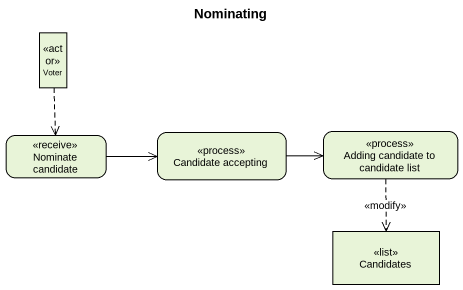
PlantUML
@startuml
title Nominating
hide empty description
state Voter <<actor>>
state "Nominate candidate" as Nominate_candidate <<receive>>
state "Candidate accepting" as Candidate_accepting <<process>>
state "Adding candidate to candidate list" as Adding_candidate_to <<process>>
state Candidates <<list>>
Voter -[dashed]-> Nominate_candidate
Nominate_candidate -right-> Candidate_accepting
Candidate_accepting -right-> Adding_candidate_to
Adding_candidate_to -[dashed]-> Candidates : <<modify>>
@enduml
